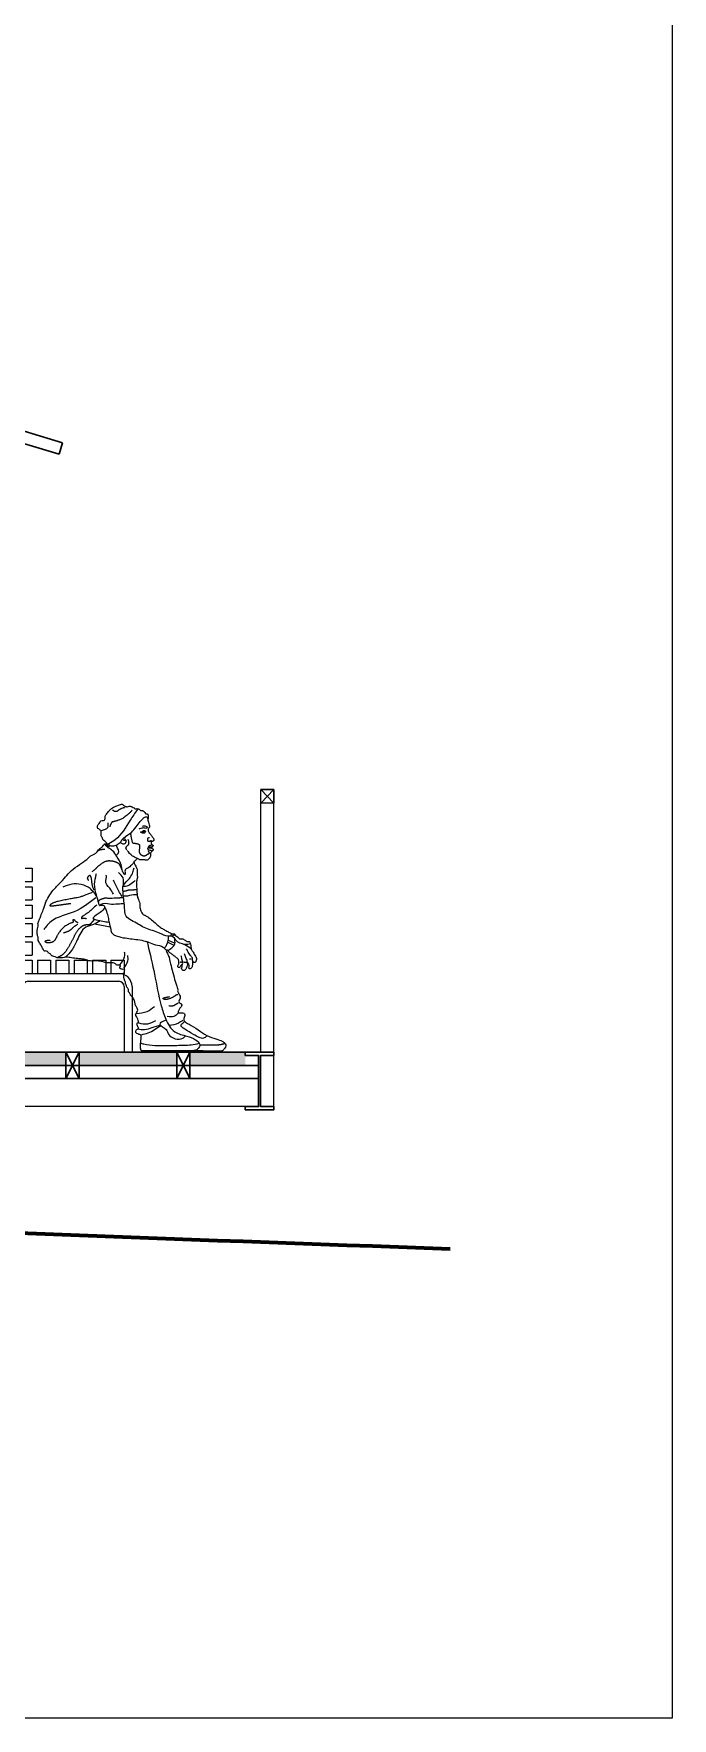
# Model space of a CAD drawing. Header units: millimetres. Extents: x 0 to 77.1, y -22.3 to 58.9.
# Drawn here: x 17.17 to 19.59, y -22.3 to -15.89 of the extents above; entities that cross this region are included whole.
import ezdxf

# ---------------------------------------------------------------- set-up
doc = ezdxf.new("R2010")
doc.units = ezdxf.units.MM
doc.layers.add('0 1 Sombreado', color=7, linetype='Continuous', lineweight=5, true_color=0xd6d6d6)
for name, color, linetype, lineweight in [('0.1normal', 7, 'Continuous', 15), ('01 Moviliario', 251, 'Continuous', 15), ('01 TERRENO', 7, 'Continuous', 140), ('01gorda', 7, 'Continuous', 30)]:
    doc.layers.add(name, color=color, linetype=linetype, lineweight=lineweight)

# ---------------------------------------------------------------- blocks, each defined once
blk = doc.blocks.new('Banco 3 L')
for p, q in [((332.8062, 382.1878), (332.8562, 382.1878)), ((332.8062, 382.1878), (332.8062, 382.1378)), ((332.8062, 382.1378), (332.8562, 382.1378)), ((332.8562, 382.1878), (332.8562, 382.1378)), ((332.8062, 382.1178), (332.8562, 382.1178)), ((332.8062, 382.1178), (332.8062, 382.0678)), ((332.8062, 382.0678), (332.8562, 382.0678)), ((332.8562, 382.1178), (332.8562, 382.0678)), ((332.8062, 382.0478), (332.8562, 382.0478)), ((332.8062, 382.0478), (332.8062, 381.9978)), ((332.8562, 382.0478), (332.8562, 381.9978)), ((332.8062, 381.9978), (332.8562, 381.9978)), ((332.8062, 381.9778), (332.8562, 381.9778)), ((332.8062, 381.9778), (332.8062, 381.9278)), ((332.8562, 381.9778), (332.8562, 381.9278)), ((332.8062, 381.9278), (332.8562, 381.9278)), ((332.8062, 381.9078), (332.8562, 381.9078)), ((332.8062, 381.9078), (332.8062, 381.8578)), ((332.8562, 381.9078), (332.8562, 381.8578)), ((332.8062, 381.8578), (332.8562, 381.8578)), ((332.8062, 381.8378), (332.8562, 381.8378)), ((332.8062, 381.8378), (332.8062, 381.7878)), ((332.8562, 381.8378), (332.8562, 381.7878)), ((332.8762, 381.8378), (332.8762, 381.7878)), ((332.8762, 381.8378), (332.9262, 381.8378)), ((332.9262, 381.8378), (332.9262, 381.7878)), ((332.9462, 381.8378), (332.9462, 381.7878)), ((332.9462, 381.8378), (332.9962, 381.8378)), ((332.9962, 381.8378), (332.9962, 381.7878)), ((333.0162, 381.8378), (333.0162, 381.7878)), ((333.0162, 381.8378), (333.0662, 381.8378)), ((333.0662, 381.8378), (333.0662, 381.7878)), ((333.0862, 381.8378), (333.0862, 381.7878)), ((333.0862, 381.8378), (333.1362, 381.8378)), ((333.1362, 381.8378), (333.1362, 381.7878)), ((333.1562, 381.8378), (333.1562, 381.7878)), ((333.1562, 381.8378), (333.2062, 381.8378)), ((333.2062, 381.8378), (333.2062, 381.7878)), ((332.8062, 381.7878), (333.2062, 381.7878)), ((332.8412, 381.7578), (333.1862, 381.7578)), ((332.7912, 381.7378), (332.7912, 381.4878)), ((332.8212, 381.7378), (332.8212, 381.4878)), ((333.2062, 381.7378), (333.2062, 381.4878)), ((333.2362, 381.7378), (333.2362, 381.4878)), ((332.7912, 381.4878), (332.8212, 381.4878)), ((333.2062, 381.4878), (333.2362, 381.4878))]:
    blk.add_line(p, q)
for centre, radius, start, end in [((332.8412, 381.7378), 0.05, 90, 180), ((332.8412, 381.7378), 0.02, 90, 180), ((333.1862, 381.7378), 0.05, 360, 90), ((333.1862, 381.7378), 0.02, 360, 90)]:
    blk.add_arc(centre, radius, start, end)

msp = doc.modelspace()

# ---------------------------------------------------------------- hatches: boundary and pattern name
at = {"layer": '0 1 Sombreado', "true_color": 0x939598}
h = msp.add_hatch(color=252, dxfattribs=at)
h.dxf.hatch_style = 1
h.paths.add_polyline_path([(17.2878, -19.7616), (16.9164, -19.7616), (16.9164, -19.8116), (17.2878, -19.8116)])
h = msp.add_hatch(color=252, dxfattribs=at)
h.dxf.hatch_style = 1
h.paths.add_polyline_path([(17.7093, -19.7616), (17.3378, -19.7616), (17.3378, -19.8116), (17.7093, -19.8116)])
h = msp.add_hatch(color=252, dxfattribs=at)
h.dxf.hatch_style = 1
h.paths.add_polyline_path([(17.97, -19.7616), (17.7593, -19.7616), (17.7593, -19.8116), (17.97, -19.8116)])

# ---------------------------------------------------------------- linework, layer by layer
msp.add_lwpolyline([(0.0433, -12.2903), (19.5941, -12.2903), (19.5941, -22.2951), (0.0433, -22.2951)], close=True)
at = {"layer": '0.1normal'}
for p, q in [((18.0289, -19.7616), (18.0289, -18.7616)), ((18.0789, -18.7616), (18.0289, -18.7616)), ((18.0289, -18.7616), (18.0789, -18.8137)), ((18.0789, -18.7616), (18.0289, -18.8137)), ((18.0789, -19.7616), (18.0789, -18.7616)), ((13.3289, -19.7616), (18.0789, -19.7616)), ((18.0789, -19.9802), (18.0789, -19.7616)), ((13.3871, -19.8116), (18.0207, -19.8116)), ((18.0207, -19.8616), (13.3871, -19.8616)), ((15.9824, -19.8616), (18.0207, -19.8616)), ((17.97, -19.9683), (13.3289, -19.9683))]:
    msp.add_line(p, q, dxfattribs=at)
msp.add_lwpolyline([(18.0289, -18.7616), (18.0789, -18.7616), (18.0789, -18.8137), (18.0289, -18.8137)], close=True, dxfattribs=at)
at = {"layer": '01 Moviliario'}
for p, q in [((17.6992, -19.3552), (17.6739, -19.3429)), ((17.7, -19.3465), (17.6782, -19.336))]:
    msp.add_line(p, q, dxfattribs=at)
for points, degree in [([(17.5992, -18.8726), (17.5996, -18.8726), (17.6007, -18.8725), (17.6006, -18.8707), (17.6007, -18.8674), (17.6002, -18.8577), (17.5991, -18.8563), (17.5985, -18.8556), (17.5963, -18.8542), (17.5954, -18.8541), (17.593, -18.8552), (17.5906, -18.8548), (17.5897, -18.8527), (17.5896, -18.8505), (17.5848, -18.8453), (17.5789, -18.8407), (17.5761, -18.8424), (17.571, -18.8426), (17.5703, -18.8401), (17.5676, -18.8373), (17.5594, -18.8347), (17.5583, -18.8347), (17.55, -18.8363), (17.5472, -18.8324), (17.5411, -18.8277), (17.5278, -18.8239), (17.5193, -18.8284), (17.516, -18.8273), (17.5134, -18.8248), (17.5091, -18.8246), (17.5057, -18.8212), (17.5026, -18.8175), (17.4945, -18.8185), (17.4896, -18.821), (17.4727, -18.8273), (17.4569, -18.8363), (17.4513, -18.8442), (17.4377, -18.8603), (17.4363, -18.8675), (17.4363, -18.8763), (17.4317, -18.8801), (17.4184, -18.8801), (17.4165, -18.8873), (17.4114, -18.8952), (17.4086, -18.8956), (17.4067, -18.9042), (17.4085, -18.9104), (17.4162, -18.914), (17.4206, -18.9182), (17.422, -18.9223), (17.4214, -18.9274), (17.4206, -18.9363), (17.4231, -18.9413), (17.4265, -18.9452), (17.4276, -18.9511), (17.4287, -18.9531), (17.4355, -18.9573), (17.4419, -18.9648), (17.4435, -18.9674), (17.4447, -18.9689), (17.448, -18.9701), (17.4507, -18.969), (17.4517, -18.9709), (17.4528, -18.9732), (17.4527, -18.9757), (17.4517, -18.979), (17.4503, -18.9801), (17.4464, -18.9768), (17.4393, -18.9684), (17.4359, -18.9678), (17.4339, -18.9694), (17.4319, -18.9731), (17.4241, -18.9812), (17.4154, -18.9874), (17.4116, -18.9908), (17.4068, -18.9992), (17.4023, -19.0044), (17.3919, -19.01), (17.3827, -19.0127), (17.3777, -19.0188), (17.3574, -19.0368), (17.3213, -19.0586), (17.2954, -19.0825), (17.277, -19.1063), (17.2423, -19.1403), (17.226, -19.1621), (17.211, -19.188), (17.2001, -19.2241), (17.196, -19.2325), (17.1927, -19.237), (17.1937, -19.2404), (17.192, -19.2448), (17.1869, -19.2553), (17.181, -19.2686), (17.1812, -19.2744), (17.1835, -19.2769), (17.1802, -19.2872), (17.1777, -19.2955), (17.1784, -19.3167), (17.1834, -19.3264), (17.1817, -19.3331), (17.1831, -19.339), (17.1919, -19.3531), (17.199, -19.3665), (17.2022, -19.3721), (17.2045, -19.3777), (17.211, -19.3756), (17.2177, -19.3771), (17.2198, -19.3827), (17.2218, -19.3853), (17.2283, -19.3853), (17.2324, -19.3929), (17.2335, -19.3947), (17.2359, -19.3947), (17.2473, -19.3988), (17.2555, -19.4032), (17.2672, -19.4014), (17.2739, -19.4033), (17.2871, -19.3987), (17.2887, -19.3996), (17.2914, -19.3986), (17.2941, -19.3991), (17.2956, -19.4002), (17.3205, -19.4045), (17.3431, -19.4064), (17.3554, -19.4075), (17.3659, -19.4087), (17.3706, -19.4137), (17.3839, -19.4147), (17.4058, -19.4135), (17.4287, -19.4163), (17.4372, -19.4212), (17.4541, -19.4208), (17.4738, -19.4208), (17.4787, -19.4292), (17.4814, -19.431), (17.4914, -19.4306), (17.495, -19.4306), (17.4957, -19.4318), (17.4951, -19.434), (17.4931, -19.436), (17.4915, -19.4415), (17.4965, -19.4455), (17.5062, -19.4465), (17.5117, -19.4446), (17.5112, -19.4506), (17.5091, -19.456), (17.5079, -19.4702), (17.5084, -19.4826), (17.5112, -19.4895), (17.5146, -19.4947), (17.5141, -19.5011), (17.5176, -19.5044), (17.5195, -19.5141), (17.5231, -19.519), (17.5259, -19.5216), (17.5257, -19.5273), (17.525, -19.5314), (17.5278, -19.5338), (17.5316, -19.5371), (17.5328, -19.5435), (17.5338, -19.5454), (17.5409, -19.5499), (17.5497, -19.5663), (17.5497, -19.576), (17.5554, -19.5898), (17.5613, -19.5983), (17.5606, -19.605), (17.5553, -19.6143), (17.5524, -19.6156), (17.5526, -19.6202), (17.5552, -19.6238), (17.5612, -19.637), (17.5643, -19.6438), (17.5643, -19.6495), (17.5595, -19.6493), (17.5574, -19.6529), (17.5576, -19.6555), (17.561, -19.6655), (17.5643, -19.6692), (17.564, -19.6711), (17.5612, -19.6728), (17.5576, -19.674), (17.5523, -19.6798), (17.5533, -19.6863), (17.5564, -19.6901), (17.5659, -19.6938), (17.5718, -19.6944), (17.5737, -19.698), (17.5738, -19.7039), (17.5737, -19.7092), (17.5724, -19.7239), (17.5702, -19.7345), (17.5714, -19.7471), (17.5726, -19.7519), (17.574, -19.7554), (17.5771, -19.7566), (17.5797, -19.7566), (17.7592, -19.7566), (17.7705, -19.7566), (17.7721, -19.7566), (17.7726, -19.7561), (17.7732, -19.7554), (17.774, -19.7549), (17.7758, -19.7558), (17.7774, -19.7567), (17.8808, -19.7567), (17.8837, -19.7567), (17.892, -19.7463), (17.8974, -19.7369), (17.8949, -19.729), (17.8913, -19.7264), (17.8841, -19.7192), (17.8605, -19.7109), (17.8219, -19.6998), (17.7925, -19.6765), (17.7527, -19.6519), (17.7373, -19.6463), (17.7347, -19.6329), (17.7423, -19.6174), (17.7365, -19.6119), (17.7278, -19.6116), (17.7144, -19.6123), (17.7141, -19.6065), (17.717, -19.6014), (17.7202, -19.5967), (17.7226, -19.591), (17.7286, -19.5867), (17.7288, -19.5779), (17.7153, -19.5719), (17.7186, -19.5625), (17.7226, -19.5554), (17.7226, -19.549), (17.7167, -19.5392), (17.7113, -19.5312), (17.7142, -19.5191), (17.7059, -19.5046), (17.6816, -19.4116), (17.6813, -19.4015), (17.6784, -19.3979), (17.674, -19.3856), (17.6695, -19.3776), (17.6692, -19.3736), (17.6712, -19.3728), (17.6741, -19.3736), (17.676, -19.374), (17.6766, -19.3759), (17.6799, -19.3816), (17.6863, -19.3855), (17.6991, -19.3942), (17.7086, -19.4028), (17.7131, -19.4054), (17.716, -19.4082), (17.7165, -19.4125), (17.7176, -19.4225), (17.7169, -19.426), (17.7143, -19.4293), (17.7119, -19.4348), (17.7146, -19.4386), (17.7179, -19.4396), (17.7205, -19.4381), (17.7238, -19.4341), (17.7265, -19.4298), (17.7284, -19.4282), (17.7306, -19.4279), (17.7298, -19.4342), (17.7289, -19.4399), (17.7274, -19.4417), (17.7277, -19.4453), (17.7306, -19.4492), (17.7347, -19.4506), (17.7383, -19.45), (17.7416, -19.4487), (17.7448, -19.4429), (17.7464, -19.4397), (17.7481, -19.4362), (17.7498, -19.43), (17.7501, -19.4226), (17.7516, -19.4208), (17.7528, -19.4226), (17.7549, -19.427), (17.7556, -19.4298), (17.7563, -19.4338), (17.7553, -19.4391), (17.7547, -19.4418), (17.7578, -19.4441), (17.7629, -19.4438), (17.766, -19.439), (17.7686, -19.4329), (17.7694, -19.4264), (17.7695, -19.4206), (17.7691, -19.4127), (17.7696, -19.4123), (17.7706, -19.4131), (17.7725, -19.4187), (17.7762, -19.4208), (17.7801, -19.4194), (17.7825, -19.4163), (17.7839, -19.4085), (17.7841, -19.4035), (17.783, -19.3997), (17.7807, -19.3967), (17.7753, -19.3876), (17.7719, -19.3804), (17.7687, -19.3763), (17.766, -19.3743), (17.7645, -19.3688), (17.7634, -19.3622), (17.7612, -19.3486), (17.7596, -19.3422), (17.757, -19.3396), (17.7532, -19.3397), (17.7476, -19.3405), (17.7444, -19.3383), (17.7375, -19.3329), (17.7319, -19.3302), (17.7258, -19.3298), (17.7232, -19.3299), (17.7201, -19.3299), (17.7177, -19.3274), (17.7122, -19.3228), (17.7035, -19.3172), (17.702, -19.3158), (17.7022, -19.3154), (17.7029, -19.3138), (17.7008, -19.3106), (17.6983, -19.3104), (17.6953, -19.3104), (17.6929, -19.312), (17.6896, -19.3105), (17.6874, -19.3088), (17.6823, -19.3067), (17.6675, -19.2982), (17.6544, -19.2912), (17.6412, -19.2824), (17.628, -19.2707), (17.6072, -19.2526), (17.5964, -19.2445), (17.5847, -19.2388), (17.5818, -19.238), (17.5797, -19.2351), (17.574, -19.228), (17.5675, -19.2106), (17.5704, -19.1961), (17.5606, -19.1748), (17.5579, -19.1628), (17.5577, -19.1448), (17.5553, -19.1206), (17.5556, -19.1109), (17.5577, -19.1047), (17.5606, -19.0973), (17.5589, -19.0897), (17.5587, -19.081), (17.5591, -19.0696), (17.5572, -19.0617), (17.5486, -19.0452), (17.5463, -19.0397), (17.5457, -19.0371), (17.5466, -19.0356), (17.5509, -19.0341), (17.5544, -19.0306), (17.5561, -19.0262), (17.5582, -19.0251), (17.5614, -19.025), (17.565, -19.0275), (17.5689, -19.0294), (17.5746, -19.0288), (17.5824, -19.029), (17.5853, -19.0287), (17.5896, -19.0312), (17.5945, -19.0315), (17.5995, -19.03), (17.605, -19.0252), (17.6086, -19.0182), (17.61, -19.0125), (17.6089, -19.0055), (17.6105, -19.0021), (17.6134, -18.9989), (17.6139, -18.9976), (17.615, -18.9959), (17.6169, -18.9954), (17.6195, -18.9931), (17.6198, -18.9898), (17.6186, -18.9879), (17.6165, -18.986), (17.6136, -18.9856), (17.6137, -18.9846), (17.6138, -18.9836), (17.6139, -18.9806), (17.6144, -18.9803), (17.6159, -18.98), (17.6186, -18.9787), (17.6189, -18.9762), (17.6189, -18.9743), (17.6169, -18.9732), (17.6128, -18.9691), (17.6114, -18.9652), (17.6114, -18.9635), (17.6128, -18.9606), (17.6143, -18.9595), (17.6182, -18.9587), (17.6212, -18.9569), (17.6223, -18.9541), (17.6227, -18.951), (17.6214, -18.9477), (17.618, -18.9445), (17.6108, -18.9346), (17.6041, -18.9257), (17.6018, -18.9226), (17.5997, -18.9169), (17.6, -18.912), (17.6024, -18.9075), (17.6059, -18.9052), (17.6064, -18.903), (17.6046, -18.8981), (17.6008, -18.8854), (17.5996, -18.8787), (17.5984, -18.8731), (17.5984, -18.8727), (17.5988, -18.8726), (17.5992, -18.8726)], 3), ([(17.5119, -18.8308), (17.4945, -18.8344), (17.4806, -18.847), (17.4699, -18.845), (17.4651, -18.8394)], 2), ([(17.5394, -18.8409), (17.5104, -18.8717), (17.4713, -18.884), (17.4598, -18.8858), (17.4543, -18.9039)], 2), ([(17.5783, -18.9016), (17.5856, -18.8995), (17.5916, -18.9005), (17.5972, -18.9041), (17.5964, -18.9089), (17.5927, -18.9102), (17.5853, -18.9082), (17.5791, -18.9079), (17.5726, -18.9106), (17.566, -18.9128), (17.5645, -18.9126)], 3), ([(17.5235, -18.9507), (17.5289, -18.9692), (17.5188, -18.9779), (17.5148, -18.9822), (17.5148, -18.9873), (17.5189, -18.991)], 2), ([(17.533, -18.9279), (17.5358, -18.9477), (17.5408, -18.9659), (17.5474, -18.9659), (17.5667, -18.9692), (17.5678, -18.9786), (17.5656, -18.9995), (17.57, -19.0083), (17.5789, -19.0139), (17.5904, -19.0139), (17.5987, -19.0072), (17.602, -19.0072), (17.6059, -19.0034), (17.6031, -18.9995), (17.602, -18.9951), (17.6026, -18.9946)], 2), ([(17.5744, -18.9236), (17.5767, -18.9222), (17.579, -18.9198), (17.5831, -18.9178), (17.5856, -18.9172), (17.5884, -18.918), (17.5903, -18.9206), (17.5908, -18.9223)], 3), ([(17.5747, -18.925), (17.5772, -18.926), (17.5819, -18.9268), (17.5831, -18.9271), (17.5863, -18.9267), (17.5888, -18.9254), (17.5902, -18.9241)], 2), ([(17.5899, -18.9227), (17.5883, -18.9216), (17.587, -18.9213), (17.5848, -18.9217), (17.5832, -18.9225), (17.5808, -18.9226), (17.5789, -18.9233), (17.5766, -18.9249)], 3), ([(17.6055, -18.9463), (17.601, -18.9458), (17.5979, -18.9488), (17.597, -18.9525), (17.5981, -18.9573), (17.6008, -18.9586), (17.6043, -18.9587), (17.6071, -18.9576), (17.6098, -18.9558), (17.6117, -18.9564), (17.6138, -18.9599), (17.6097, -18.9599)], 2), ([(17.4095, -18.9946), (17.4164, -18.9911), (17.425, -18.9892), (17.4352, -18.9892)], 2), ([(17.3951, -19.1445), (17.3875, -19.1292), (17.3861, -19.1052), (17.382, -19.0903), (17.378, -19.0891), (17.3718, -19.0922), (17.3673, -19.1022), (17.374, -19.1074)], 2), ([(17.5013, -19.067), (17.4955, -19.0546), (17.4914, -19.0458), (17.4808, -19.0395), (17.4656, -19.0345), (17.446, -19.0333), (17.4301, -19.0387), (17.4103, -19.0535), (17.4001, -19.0647), (17.3865, -19.0752)], 2), ([(17.3917, -19.1511), (17.3497, -19.1707), (17.2999, -19.1783), (17.246, -19.19), (17.2295, -19.1982), (17.2249, -19.2041), (17.2348, -19.205), (17.2723, -19.1997), (17.2943, -19.1968), (17.3066, -19.195)], 2), ([(17.5573, -19.1436), (17.5454, -19.1443), (17.5397, -19.1443), (17.5254, -19.1443), (17.5177, -19.1482), (17.5047, -19.15)], 2), ([(17.4052, -19.2009), (17.3756, -19.229), (17.3548, -19.2414), (17.3469, -19.2472), (17.3466, -19.2531), (17.3504, -19.2516), (17.3607, -19.2504), (17.3642, -19.2534)], 2), ([(17.5068, -19.1739), (17.4924, -19.1746), (17.4501, -19.1769), (17.4393, -19.1746), (17.4276, -19.1775), (17.4166, -19.1821), (17.4123, -19.1853), (17.4107, -19.1877)], 2), ([(17.3341, -19.269), (17.327, -19.2667), (17.3195, -19.2571), (17.312, -19.2571), (17.3176, -19.2673), (17.3043, -19.2698), (17.2761, -19.2865), (17.258, -19.3111), (17.2504, -19.326), (17.2417, -19.3415), (17.2233, -19.3459), (17.211, -19.3448), (17.2077, -19.3372), (17.2204, -19.335), (17.2269, -19.3357)], 2), ([(17.2534, -19.4016), (17.268, -19.3951), (17.2835, -19.3831), (17.2984, -19.3608), (17.3126, -19.3347), (17.3261, -19.3067), (17.3403, -19.2883), (17.3571, -19.2762), (17.3738, -19.2757), (17.3818, -19.2733), (17.3894, -19.2641), (17.3966, -19.2558)], 2), ([(17.3329, -19.2751), (17.317, -19.2841), (17.3089, -19.2936), (17.2965, -19.3021), (17.2783, -19.3083)], 2), ([(17.6921, -19.3114), (17.6895, -19.3131), (17.687, -19.3151), (17.686, -19.3173), (17.6852, -19.32)], 2), ([(17.7022, -19.3157), (17.6971, -19.3154), (17.6944, -19.3178), (17.692, -19.3195), (17.6916, -19.3214)], 2), ([(17.731, -19.4168), (17.7273, -19.4195), (17.7246, -19.4202), (17.7217, -19.4187)], 2), ([(17.7634, -19.407), (17.7588, -19.4085), (17.7573, -19.4074)], 2), ([(17.7457, -19.4193), (17.738, -19.4214), (17.7363, -19.4183)], 2), ([(17.7136, -19.5432), (17.7086, -19.5418), (17.6927, -19.5546), (17.6668, -19.5622), (17.6535, -19.5567), (17.6677, -19.5522), (17.681, -19.5498)], 2), ([(17.7158, -19.5742), (17.705, -19.5791), (17.6963, -19.5869), (17.6789, -19.5853)], 2), ([(17.7967, -19.7328), (17.8324, -19.7326), (17.8545, -19.7343), (17.8855, -19.7307), (17.8924, -19.7272)], 2)]:
    msp.add_open_spline(points, degree=degree, dxfattribs=at)
for points, knots in [([(17.5593, -18.8381), (17.5501, -18.8515), (17.5233, -18.8905), (17.4945, -18.9431), (17.4591, -18.9641), (17.4504, -18.9691)], [1.606618, 1.606618, 1.606618, 1.606618, 11.420994, 30.057729, 36.008533, 36.008533, 36.008533, 36.008533]), ([(17.4234, -18.9173), (17.4336, -18.915), (17.4504, -18.9112), (17.4489, -18.8951), (17.4483, -18.8888)], [0, 0, 0, 0, 3.172697, 5.225484, 5.225484, 5.225484, 5.225484]), ([(17.4811, -19.0104), (17.4845, -19.0067), (17.4945, -18.9959), (17.4723, -18.9731), (17.4943, -18.9659), (17.5029, -18.9448), (17.5387, -18.9296), (17.5595, -18.8962), (17.5781, -18.8744), (17.5876, -18.8662), (17.5948, -18.8654), (17.5973, -18.8687), (17.5987, -18.8706), (17.5992, -18.8713)], [0, 0, 0, 0, 2.728768, 8.082806, 10.908307, 13.46134, 21.406616, 32.26729, 36.596998, 38.669278, 39.641416, 40.470182, 40.985556, 40.985556, 40.985556, 40.985556]), ([(17.517, -18.9572), (17.5157, -18.9623), (17.5135, -18.9715), (17.501, -18.9689), (17.4971, -18.9643), (17.4954, -18.9624), (17.495, -18.9619)], [0, 0, 0, 0, 2.653955, 4.767175, 5.9368, 6.290425, 6.290425, 6.290425, 6.290425]), ([(17.5114, -18.9453), (17.511, -18.947), (17.5101, -18.9509), (17.5189, -18.9566), (17.5085, -18.9565), (17.5063, -18.9536), (17.5054, -18.9524)], [0, 0, 0, 0, 0.601383, 1.392144, 2.155611, 2.74153, 2.74153, 2.74153, 2.74153]), ([(17.5782, -18.9248), (17.5766, -18.9249), (17.5737, -18.9252), (17.5709, -18.9247), (17.5696, -18.9244)], [0, 0, 0, 0, 0.965182, 1.728278, 1.728278, 1.728278, 1.728278]), ([(17.5464, -19.0396), (17.5431, -19.0429), (17.5356, -19.0506), (17.5255, -19.0606), (17.5109, -19.0657), (17.5127, -19.0766), (17.513, -19.0816), (17.5116, -19.0892), (17.5084, -19.0804), (17.5039, -19.0764), (17.5004, -19.0654), (17.4995, -19.0498), (17.4916, -19.0323), (17.4788, -19.0141), (17.4681, -18.9946), (17.4503, -18.9848), (17.4392, -18.9766), (17.4377, -18.9707), (17.4374, -18.9697)], [0.540158, 0.540158, 0.540158, 0.540158, 3.318452, 6.939944, 9.450643, 10.938016, 12.623705, 13.215567, 14.289207, 15.833407, 17.729309, 20.633715, 25.358037, 28.860164, 34.123086, 38.160675, 41.109081, 41.771702, 41.771702, 41.771702, 41.771702]), ([(17.4812, -18.9734), (17.4764, -18.9756), (17.4671, -18.9793), (17.4575, -18.9771), (17.4527, -18.9757)], [0.532656, 0.532656, 0.532656, 0.532656, 3.555313, 6.42456, 6.42456, 6.42456, 6.42456]), ([(17.563, -19.0258), (17.5612, -19.0249), (17.5593, -19.0241), (17.5574, -19.0233), (17.5517, -19.0208), (17.5369, -19.0142), (17.5266, -19.0014), (17.5203, -18.9935)], [-1.226335, -1.226335, -1.226335, -1.226335, 0, 0, 0, 3.664804, 9.628439, 9.628439, 9.628439, 9.628439]), ([(17.6142, -18.9805), (17.6133, -18.9807), (17.6112, -18.9812), (17.6079, -18.9814), (17.6024, -18.9819), (17.5994, -18.985), (17.5973, -18.9856)], [0.822608, 0.822608, 0.822608, 0.822608, 1.362061, 2.122296, 2.846198, 4.577174, 4.577174, 4.577174, 4.577174]), ([(17.615, -18.9858), (17.6135, -18.9855), (17.6085, -18.9848), (17.602, -18.9841), (17.5982, -18.9866), (17.5973, -18.9856)], [0.757437, 0.757437, 0.757437, 0.757437, 1.648568, 3.763561, 4.383428, 4.383428, 4.383428, 4.383428]), ([(17.6152, -18.9961), (17.6142, -18.9953), (17.6109, -18.9931), (17.6049, -18.9939), (17.6007, -18.9924), (17.5992, -18.9878)], [0.276091, 0.276091, 0.276091, 0.276091, 0.98903, 2.595518, 3.778369, 3.778369, 3.778369, 3.778369]), ([(17.6173, -18.9735), (17.6153, -18.9715), (17.6102, -18.9749), (17.6046, -18.976), (17.6015, -18.979), (17.6002, -18.9804)], [0.27243, 0.27243, 0.27243, 0.27243, 1.909233, 3.326401, 4.427626, 4.427626, 4.427626, 4.427626]), ([(17.4146, -19.202), (17.412, -19.1922), (17.4057, -19.1691), (17.3938, -19.1335), (17.3989, -19.1022), (17.4027, -19.0856), (17.4037, -19.0816)], [0, 0, 0, 0, 3.638912, 8.63659, 13.277712, 14.764058, 14.764058, 14.764058, 14.764058]), ([(17.4682, -19.16), (17.4641, -19.1522), (17.4549, -19.1346), (17.4318, -19.1183), (17.446, -19.0885), (17.4393, -19.0885), (17.4391, -19.0885)], [0, 0, 0, 0, 3.129605, 7.127227, 9.464495, 9.510384, 9.510384, 9.510384, 9.510384]), ([(17.5047, -19.1306), (17.5065, -19.1192), (17.5099, -19.0983), (17.4948, -19.0838), (17.488, -19.0772)], [0, 0, 0, 0, 3.870981, 7.108664, 7.108664, 7.108664, 7.108664]), ([(17.7645, -19.3688), (17.757, -19.363), (17.7387, -19.3498), (17.7112, -19.3449), (17.7009, -19.3262), (17.6898, -19.3187), (17.6681, -19.3218), (17.6379, -19.3028), (17.5902, -19.2932), (17.5531, -19.2669), (17.5096, -19.2483), (17.5121, -19.2064), (17.5061, -19.1728), (17.5048, -19.1501), (17.5026, -19.126), (17.5187, -19.1115), (17.5342, -19.0953), (17.5425, -19.0783), (17.5458, -19.0653), (17.5471, -19.0598)], [1.045394, 1.045394, 1.045394, 1.045394, 6.765419, 14.66312, 15.524955, 19.527493, 21.562007, 28.383361, 39.614004, 50.45844, 56.000305, 65.850414, 71.545312, 77.022053, 79.552283, 85.579947, 88.513859, 93.217015, 96.603376, 96.603376, 96.603376, 96.603376]), ([(17.4057, -19.1691), (17.3977, -19.1582), (17.3756, -19.1277), (17.3199, -19.1144), (17.2872, -19.1288), (17.2764, -19.1335)], [0, 0, 0, 0, 4.824484, 13.429905, 17.637421, 17.637421, 17.637421, 17.637421]), ([(17.5016, -19.1692), (17.4972, -19.1623), (17.4847, -19.1425), (17.4747, -19.1212), (17.4683, -19.1074)], [0, 0, 0, 0, 2.944103, 8.427074, 8.427074, 8.427074, 8.427074]), ([(17.551, -19.1084), (17.5447, -19.1141), (17.534, -19.1238), (17.5172, -19.1313), (17.508, -19.1308), (17.5047, -19.1306)], [0, 0, 0, 0, 3.063112, 5.184349, 6.356741, 6.356741, 6.356741, 6.356741]), ([(17.4009, -19.1736), (17.3753, -19.1938), (17.3243, -19.234), (17.2404, -19.2467), (17.2118, -19.2838), (17.2033, -19.295)], [0, 0, 0, 0, 11.665745, 23.211272, 28.168498, 28.168498, 28.168498, 28.168498]), ([(17.4519, -19.2664), (17.4437, -19.2656), (17.4267, -19.2638), (17.4094, -19.2582), (17.3809, -19.2531), (17.4176, -19.2327), (17.4261, -19.2227), (17.4371, -19.2084), (17.4439, -19.2273), (17.4471, -19.2407), (17.452, -19.2575), (17.4519, -19.2656), (17.4519, -19.2664)], [0, 0, 0, 0, 2.88319, 5.980763, 7.488053, 10.685962, 14.363729, 14.847777, 16.04724, 18.919865, 21.528011, 21.820807, 21.820807, 21.820807, 21.820807]), ([(17.4356, -19.2113), (17.4355, -19.2089), (17.4352, -19.1992), (17.4078, -19.2083), (17.4305, -19.1911), (17.4526, -19.1989), (17.4828, -19.1969), (17.5016, -19.1959), (17.5096, -19.1955)], [0, 0, 0, 0, 1.269289, 5.108375, 6.720591, 13.108404, 19.559544, 24.412743, 24.412743, 24.412743, 24.412743]), ([(17.5579, -19.1628), (17.5535, -19.1626), (17.5388, -19.1624), (17.5219, -19.1685), (17.5088, -19.1682), (17.5062, -19.1681)], [0.687132, 0.687132, 0.687132, 0.687132, 3.301287, 9.529827, 11.119502, 11.119502, 11.119502, 11.119502]), ([(17.418, -19.2609), (17.4097, -19.2664), (17.3926, -19.2773), (17.3512, -19.2846), (17.3326, -19.3317), (17.313, -19.3718), (17.295, -19.3909), (17.287, -19.3988)], [0.440621, 0.440621, 0.440621, 0.440621, 6.393274, 12.630415, 24.159533, 33.276432, 39.890869, 39.890869, 39.890869, 39.890869]), ([(17.4561, -19.286), (17.4474, -19.2843), (17.43, -19.2809), (17.41, -19.2767), (17.3989, -19.2741), (17.3963, -19.2735)], [1.532185, 1.532185, 1.532185, 1.532185, 6.860443, 12.188647, 13.744119, 13.744119, 13.744119, 13.744119]), ([(17.4519, -19.2664), (17.454, -19.2762), (17.4573, -19.292), (17.4634, -19.3159), (17.5111, -19.327), (17.5124, -19.3268), (17.5827, -19.3353), (17.6056, -19.3446), (17.6282, -19.354), (17.6543, -19.3565), (17.6645, -19.3682), (17.6679, -19.3721), (17.6683, -19.3726), (17.6687, -19.3731), (17.6692, -19.3736)], [0, 0, 0, 0, 5.333167, 8.580446, 16.308447, 27.682306, 35.700154, 38.277641, 43.980844, 50.026549, 53.057352, 53.057352, 53.057352, 53.448864, 53.448864, 53.448864, 53.448864]), ([(17.5964, -19.3412), (17.5972, -19.3445), (17.598, -19.3478), (17.5988, -19.3511), (17.6077, -19.3889), (17.6258, -19.4663), (17.6425, -19.5633), (17.6662, -19.6368), (17.6939, -19.6882), (17.7452, -19.6984), (17.7749, -19.7094), (17.8013, -19.7276), (17.79, -19.7525), (17.7839, -19.7521), (17.7751, -19.7548)], [0.429807, 0.429807, 0.429807, 0.429807, 2.476772, 2.476772, 2.476772, 25.781576, 50.223609, 61.059299, 72.720092, 82.596111, 89.836446, 94.15008, 96.961016, 101.414233, 101.414233, 101.414233, 101.414233]), ([(17.6769, -19.3201), (17.677, -19.3239), (17.6769, -19.3349), (17.6717, -19.3498), (17.6663, -19.362), (17.6621, -19.3651), (17.6616, -19.3654)], [1.401807, 1.401807, 1.401807, 1.401807, 3.684972, 8.021907, 10.866192, 11.219933, 11.219933, 11.219933, 11.219933]), ([(17.676, -19.374), (17.6766, -19.3736), (17.6772, -19.3732), (17.6777, -19.3728), (17.6833, -19.3691), (17.6926, -19.3627), (17.7041, -19.3504), (17.7021, -19.3386), (17.7023, -19.3321), (17.7023, -19.3295)], [-0.430827, -0.430827, -0.430827, -0.430827, 0, 0, 0, 4.106921, 6.90555, 9.257312, 10.835693, 10.835693, 10.835693, 10.835693]), ([(17.7611, -19.3486), (17.7579, -19.3498), (17.7494, -19.3522), (17.7404, -19.3516), (17.7348, -19.3512)], [2.24637, 2.24637, 2.24637, 2.24637, 4.259248, 7.589581, 7.589581, 7.589581, 7.589581]), ([(17.4924, -19.4285), (17.5005, -19.4189), (17.5128, -19.4046), (17.5112, -19.3864), (17.5107, -19.3804)], [0, 0, 0, 0, 4.257795, 6.38414, 6.38414, 6.38414, 6.38414]), ([(17.5073, -19.442), (17.5142, -19.4332), (17.5257, -19.4184), (17.5239, -19.4001), (17.5232, -19.3928)], [0, 0, 0, 0, 3.848008, 6.409288, 6.409288, 6.409288, 6.409288]), ([(17.7301, -19.429), (17.7305, -19.4281), (17.7328, -19.4228), (17.7291, -19.4105), (17.7274, -19.4002), (17.7264, -19.3946)], [1.414594, 1.414594, 1.414594, 1.414594, 2.02097, 4.989347, 8.433196, 8.433196, 8.433196, 8.433196]), ([(17.7501, -19.425), (17.7501, -19.422), (17.7497, -19.4138), (17.7436, -19.4013), (17.7401, -19.3915), (17.7384, -19.3866)], [1.86867, 1.86867, 1.86867, 1.86867, 3.661179, 6.870776, 9.969234, 9.969234, 9.969234, 9.969234]), ([(17.7691, -19.4127), (17.7692, -19.4109), (17.7696, -19.4047), (17.763, -19.3934), (17.7527, -19.3839), (17.7493, -19.373), (17.7464, -19.3689), (17.7454, -19.3676)], [0, 0, 0, 0, 0.661303, 2.207039, 4.440831, 5.642368, 6.229296, 6.229296, 6.229296, 6.229296]), ([(17.5553, -19.6143), (17.5697, -19.6129), (17.5953, -19.6105), (17.6151, -19.5945), (17.6239, -19.5874)], [0, 0, 0, 0, 5.057766, 9.010412, 9.010412, 9.010412, 9.010412]), ([(17.648, -19.6595), (17.6365, -19.6621), (17.6161, -19.6672), (17.5878, -19.6781), (17.5702, -19.6756), (17.5617, -19.6739)], [1.858946, 1.858946, 1.858946, 1.858946, 8.936965, 14.523361, 19.577092, 19.577092, 19.577092, 19.577092]), ([(17.5643, -19.6495), (17.5761, -19.6522), (17.5992, -19.6573), (17.6199, -19.646), (17.63, -19.6405)], [0, 0, 0, 0, 4.20687, 8.211777, 8.211777, 8.211777, 8.211777]), ([(17.5746, -19.6947), (17.5834, -19.6928), (17.61, -19.6862), (17.6327, -19.6702), (17.648, -19.6595)], [1.056154, 1.056154, 1.056154, 1.056154, 6.40629, 17.459329, 17.459329, 17.459329, 17.459329]), ([(17.6692, -19.6392), (17.6549, -19.6445), (17.631, -19.655), (17.671, -19.6703), (17.6779, -19.7054), (17.7231, -19.72), (17.7397, -19.7025), (17.7429, -19.6989)], [1.140825, 1.140825, 1.140825, 1.140825, 7.502192, 13.70455, 17.570005, 28.986315, 31.818309, 31.818309, 31.818309, 31.818309]), ([(17.7144, -19.6123), (17.7096, -19.6182), (17.6985, -19.6294), (17.6821, -19.627), (17.6733, -19.6257)], [1.47952, 1.47952, 1.47952, 1.47952, 5.772139, 10.738452, 10.738452, 10.738452, 10.738452]), ([(17.7327, -19.6391), (17.73, -19.6417), (17.7176, -19.6519), (17.6984, -19.6596), (17.6827, -19.6591), (17.6794, -19.659)], [7.214592, 7.214592, 7.214592, 7.214592, 9.479354, 16.838125, 18.849604, 18.849604, 18.849604, 18.849604]), ([(17.8219, -19.6998), (17.8185, -19.7038), (17.8075, -19.7138), (17.7716, -19.6933), (17.7129, -19.6592), (17.7296, -19.6532), (17.7373, -19.6463)], [1.82775, 1.82775, 1.82775, 1.82775, 4.755917, 10.906813, 18.946143, 22.36424, 22.36424, 22.36424, 22.36424]), ([(17.7928, -19.7281), (17.7755, -19.7339), (17.7295, -19.7371), (17.6616, -19.7356), (17.607, -19.7383), (17.5762, -19.7287), (17.5725, -19.7274)], [1.472215, 1.472215, 1.472215, 1.472215, 12.356697, 25.086289, 42.094493, 44.440625, 44.440625, 44.440625, 44.440625])]:
    msp.add_open_spline(points, degree=3, knots=knots, dxfattribs=at)
at = {"layer": '01 TERRENO'}
msp.add_spline([(2.7643, -19.9814), (4.11, -20.0782), (5.6803, -20.0441), (9.0453, -19.9814), (11.8341, -20.0816), (12.4645, -20.1456), (18.749, -20.5086)], degree=3, dxfattribs=at)
at = {"layer": '01gorda'}
for p, q in [((17.2616, -17.4867), (12.626, -16.0835)), ((17.2748, -17.4431), (12.6392, -16.0399)), ((17.2748, -17.4431), (17.2616, -17.4867)), ((17.2616, -17.4867), (17.2748, -17.4431)), ((13.3289, -19.7616), (18.0789, -19.7616)), ((17.3378, -19.7616), (17.2878, -19.8616)), ((17.2878, -19.7616), (17.3378, -19.8616)), ((17.7593, -19.7616), (17.7093, -19.8616)), ((17.7093, -19.7616), (17.7593, -19.8616)), ((18.0207, -19.8116), (13.3871, -19.8116))]:
    msp.add_line(p, q, dxfattribs=at)
for points in [[(17.2878, -19.7616), (17.3378, -19.7616), (17.3378, -19.8616), (17.2878, -19.8616)], [(17.7093, -19.7616), (17.7593, -19.7616), (17.7593, -19.8616), (17.7093, -19.8616)]]:
    msp.add_lwpolyline(points, close=True, dxfattribs=at)
msp.add_lwpolyline([(17.97, -19.7616), (18.0789, -19.7616), (18.0789, -19.7736), (18.0282, -19.7736), (18.0282, -19.9683), (18.0789, -19.9683), (18.0789, -19.9802), (17.97, -19.9802), (17.97, -19.9683), (18.0207, -19.9683), (18.0207, -19.7736), (17.97, -19.7736), (17.97, -19.7616)], dxfattribs=at)

# ---------------------------------------------------------------- block references
at = {"layer": '01 Moviliario'}
msp.add_blockref('Banco 3 L', (-315.6972, -401.2494), dxfattribs=at)

doc.saveas('drawing.dxf')
